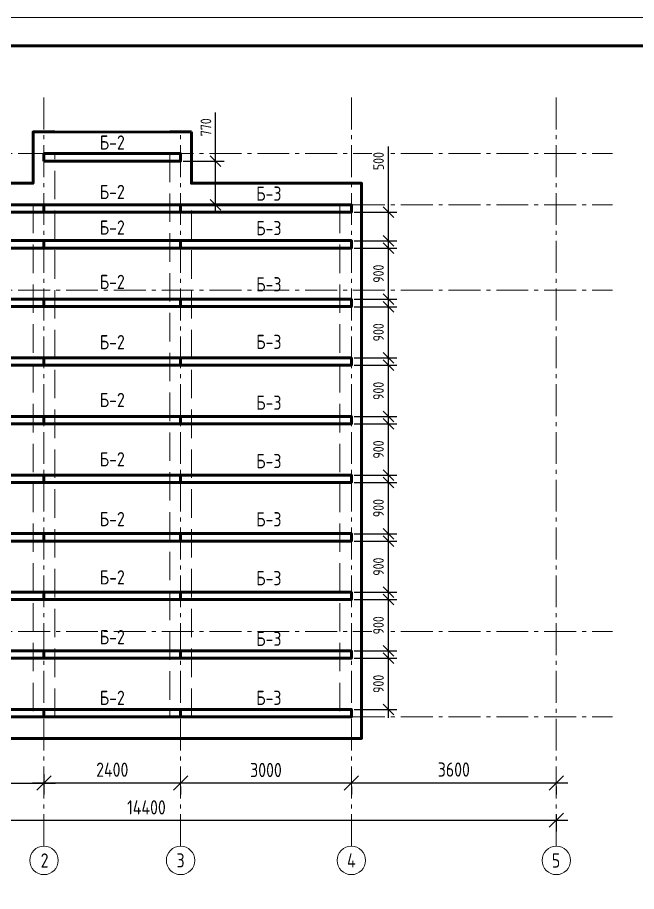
# Model space of a CAD drawing. Header units: millimetres. Extents: x -2047 to 39953, y 20044 to 49744.
# Drawn here: x 8570 to 19444, y 34381 to 49744 of the extents above; entities that cross this region are included whole.
import ezdxf

# ---------------------------------------------------------------- set-up
doc = ezdxf.new("R2010")
doc.units = ezdxf.units.MM
for name, pattern in [('CONTINOUS', [0]), ('ГОСТ 2.303 4', [7, 5, -2, 0]), ('ГОСТ 2.303 6', [12, 8, -1.5, 1, -1.5])]:
    doc.linetypes.add(name, pattern=pattern)
doc.layers.add('Оси', color=3, linetype='Continuous')
doc.layers.add('Стены для перекрытий', color=7, linetype='Continuous')
for name, color, linetype, lineweight in [('Перекрытия', 7, 'Continuous', 50), ('Размеры', 7, 'Continuous', 20), ('Текст', 7, 'Continuous', 20)]:
    doc.layers.add(name, color=color, linetype=linetype, lineweight=lineweight)
doc.styles.add('ГОСТ 2.304', font='CS_Gost2304.shx')
doc.dimstyles.new('СПДС', dxfattribs={"dimscale": 100, "dimtxt": 2.5, "dimasz": 2.5, "dimexe": 2, "dimexo": 0.625, "dimgap": 1, "dimtad": 1, "dimdec": 0, "dimtxsty": 'ГОСТ 2.304', "dimblk": 'OBLIQUE', "dimblk1": 'OBLIQUE', "dimblk2": 'OBLIQUE', "dimcen": 2.5, "dimdle": 2, "dimadec": 0, "dimazin": 2, "dimtfac": 0.75, "dimtdec": 4, "dimtmove": 1, "dimatfit": 3, "dimfxl": 1, "dimtfill": 1, "dimtolj": 1, "dimarcsym": 1})

# ---------------------------------------------------------------- blocks, each defined once
blk = doc.blocks.new('_Oblique')
at = {"color": 0, "linetype": 'ByBlock', "lineweight": -2}
blk.add_line((-0.5, -0.5), (0.5, 0.5), dxfattribs=at)
blk = doc.blocks.new('*D28')
at = {"layer": 'Defpoints', "color": 0, "ltscale": 100}
for p in [(3635, 36506), (9035, 36506), (9035, 36287)]:
    blk.add_point(p, dxfattribs=at)
at = {"layer": 'Оси', "color": 0, "lineweight": -2, "ltscale": 100}
for p, q in [((3635, 36444), (3635, 36087)), ((9035, 36444), (9035, 36087)), ((3435, 36287), (9235, 36287))]:
    blk.add_line(p, q, dxfattribs=at)
at = {"layer": 'Оси', "color": 0, "lineweight": -2, "ltscale": 100, "xscale": 250, "yscale": 250, "zscale": 250, "rotation": 180}
blk.add_blockref('_Oblique', (3635, 36287), dxfattribs=at)
at = {"layer": 'Оси', "color": 0, "lineweight": -2, "ltscale": 100, "xscale": 250, "yscale": 250, "zscale": 250}
blk.add_blockref('_Oblique', (9035, 36287), dxfattribs=at)
at = {"layer": 'Оси', "color": 0, "lineweight": 20, "ltscale": 100, "insert": (6335, 36517), "char_height": 250, "attachment_point": 5, "style": 'ГОСТ 2.304', "bg_fill": 3, "box_fill_scale": 1.1, "bg_fill_color": 256, "bg_fill_true_color": 13158600, "bg_fill_transparency": 0}
blk.add_mtext('\\A1;5400', dxfattribs=at)
blk = doc.blocks.new('*D29')
at = {"layer": 'Defpoints', "color": 0, "ltscale": 100}
for p in [(9035, 36506), (9035, 36287), (11435, 36289)]:
    blk.add_point(p, dxfattribs=at)
at = {"layer": 'Оси', "color": 0, "lineweight": -2, "ltscale": 100}
for p, q in [((9035, 36444), (9035, 36087)), ((11635, 36287), (8835, 36287)), ((11435, 36226), (11435, 36087))]:
    blk.add_line(p, q, dxfattribs=at)
at = {"layer": 'Оси', "color": 0, "lineweight": -2, "ltscale": 100, "xscale": 250, "yscale": 250, "zscale": 250, "rotation": 180}
blk.add_blockref('_Oblique', (9035, 36287), dxfattribs=at)
at = {"layer": 'Оси', "color": 0, "lineweight": -2, "ltscale": 100, "xscale": 250, "yscale": 250, "zscale": 250}
blk.add_blockref('_Oblique', (11435, 36287), dxfattribs=at)
at = {"layer": 'Оси', "color": 0, "lineweight": 20, "ltscale": 100, "insert": (10235, 36522), "char_height": 250, "attachment_point": 5, "style": 'ГОСТ 2.304', "bg_fill": 3, "box_fill_scale": 1.1, "bg_fill_color": 256, "bg_fill_true_color": 13158600, "bg_fill_transparency": 0}
blk.add_mtext('\\A1;2400', dxfattribs=at)
blk = doc.blocks.new('*D30')
at = {"layer": 'Defpoints', "color": 0, "ltscale": 100}
for p in [(11435, 36289), (11435, 36287), (14435, 36289)]:
    blk.add_point(p, dxfattribs=at)
at = {"layer": 'Оси', "color": 0, "lineweight": -2, "ltscale": 100}
for p, q in [((14635, 36287), (11235, 36287)), ((11435, 36226), (11435, 36087)), ((14435, 36226), (14435, 36087))]:
    blk.add_line(p, q, dxfattribs=at)
at = {"layer": 'Оси', "color": 0, "lineweight": -2, "ltscale": 100, "xscale": 250, "yscale": 250, "zscale": 250, "rotation": 180}
blk.add_blockref('_Oblique', (11435, 36287), dxfattribs=at)
at = {"layer": 'Оси', "color": 0, "lineweight": -2, "ltscale": 100, "xscale": 250, "yscale": 250, "zscale": 250}
blk.add_blockref('_Oblique', (14435, 36287), dxfattribs=at)
at = {"layer": 'Оси', "color": 0, "lineweight": 20, "ltscale": 100, "insert": (12935, 36517), "char_height": 250, "attachment_point": 5, "style": 'ГОСТ 2.304', "bg_fill": 3, "box_fill_scale": 1.1, "bg_fill_color": 256, "bg_fill_true_color": 13158600, "bg_fill_transparency": 0}
blk.add_mtext('\\A1;3000', dxfattribs=at)
blk = doc.blocks.new('*D31')
at = {"layer": 'Defpoints', "color": 0, "ltscale": 100}
for p in [(14435, 36289), (14435, 36287), (18035, 36289)]:
    blk.add_point(p, dxfattribs=at)
at = {"layer": 'Оси', "color": 0, "lineweight": -2, "ltscale": 100}
for p, q in [((18235, 36287), (14235, 36287)), ((14435, 36226), (14435, 36087)), ((18035, 36226), (18035, 36087))]:
    blk.add_line(p, q, dxfattribs=at)
at = {"layer": 'Оси', "color": 0, "lineweight": -2, "ltscale": 100, "xscale": 250, "yscale": 250, "zscale": 250, "rotation": 180}
blk.add_blockref('_Oblique', (14435, 36287), dxfattribs=at)
at = {"layer": 'Оси', "color": 0, "lineweight": -2, "ltscale": 100, "xscale": 250, "yscale": 250, "zscale": 250}
blk.add_blockref('_Oblique', (18035, 36287), dxfattribs=at)
at = {"layer": 'Оси', "color": 0, "lineweight": 20, "ltscale": 100, "insert": (16235, 36525), "char_height": 250, "attachment_point": 5, "style": 'ГОСТ 2.304', "bg_fill": 3, "box_fill_scale": 1.1, "bg_fill_color": 256, "bg_fill_true_color": 13158600, "bg_fill_transparency": 0}
blk.add_mtext('\\A1;3600', dxfattribs=at)
blk = doc.blocks.new('*D32')
at = {"layer": 'Defpoints', "color": 0, "ltscale": 100}
for p in [(3635, 35795), (18035, 35795), (18035, 35635)]:
    blk.add_point(p, dxfattribs=at)
at = {"layer": 'Оси', "color": 0, "lineweight": -2, "ltscale": 100}
for p, q in [((3635, 35732), (3635, 35435)), ((18035, 35732), (18035, 35435)), ((3435, 35635), (18235, 35635))]:
    blk.add_line(p, q, dxfattribs=at)
at = {"layer": 'Оси', "color": 0, "lineweight": -2, "ltscale": 100, "xscale": 250, "yscale": 250, "zscale": 250, "rotation": 180}
blk.add_blockref('_Oblique', (3635, 35635), dxfattribs=at)
at = {"layer": 'Оси', "color": 0, "lineweight": -2, "ltscale": 100, "xscale": 250, "yscale": 250, "zscale": 250}
blk.add_blockref('_Oblique', (18035, 35635), dxfattribs=at)
at = {"layer": 'Оси', "color": 0, "lineweight": 20, "ltscale": 100, "insert": (10835, 35860), "char_height": 250, "attachment_point": 5, "style": 'ГОСТ 2.304', "bg_fill": 3, "box_fill_scale": 1.1, "bg_fill_color": 256, "bg_fill_true_color": 13158600, "bg_fill_transparency": 0}
blk.add_mtext('\\A1;14400', dxfattribs=at)
blk = doc.blocks.new('*D42')
at = {"layer": 'Defpoints', "color": 0, "ltscale": 75}
for p in [(11435, 47221), (12049, 47221), (11435, 46451)]:
    blk.add_point(p, dxfattribs=at)
at = {"layer": 'Размеры', "color": 0, "lineweight": -2, "ltscale": 75}
for p, q in [((12049, 47221), (12049, 48075)), ((12049, 46301), (12049, 47371)), ((11482, 47221), (12199, 47221)), ((11482, 46451), (12199, 46451))]:
    blk.add_line(p, q, dxfattribs=at)
at = {"layer": 'Размеры', "color": 0, "lineweight": -2, "ltscale": 75, "xscale": 187.5, "yscale": 187.5, "zscale": 187.5}
for p, rotation in [((12049, 47221), 90), ((12049, 46451), 270)]:
    blk.add_blockref('_Oblique', p, dxfattribs=dict(at, rotation=rotation))
at = {"layer": 'Размеры', "color": 0, "ltscale": 75, "insert": (11880, 47815), "char_height": 187.5, "attachment_point": 5, "rotation": 90, "style": 'ГОСТ 2.304', "bg_fill": 3, "box_fill_scale": 1.1, "bg_fill_color": 256, "bg_fill_true_color": 13158600, "bg_fill_transparency": 0}
blk.add_mtext('\\A1;770', dxfattribs=at)
blk = doc.blocks.new('*D43')
at = {"layer": 'Defpoints', "color": 0, "ltscale": 75}
for p in [(14435, 38481), (15085, 38481), (14435, 37581)]:
    blk.add_point(p, dxfattribs=at)
at = {"layer": 'Размеры', "color": 0, "lineweight": -2, "ltscale": 75}
for p, q in [((15085, 37431), (15085, 38631)), ((14482, 38481), (15235, 38481)), ((14482, 37581), (15235, 37581))]:
    blk.add_line(p, q, dxfattribs=at)
at = {"layer": 'Размеры', "color": 0, "lineweight": -2, "ltscale": 75, "xscale": 187.5, "yscale": 187.5, "zscale": 187.5}
for p, rotation in [((15085, 38481), 90), ((15085, 37581), 270)]:
    blk.add_blockref('_Oblique', p, dxfattribs=dict(at, rotation=rotation))
at = {"layer": 'Размеры', "color": 0, "ltscale": 75, "insert": (14911, 38031), "char_height": 187.5, "attachment_point": 5, "rotation": 90, "style": 'ГОСТ 2.304', "bg_fill": 3, "box_fill_scale": 1.1, "bg_fill_color": 256, "bg_fill_true_color": 13158600, "bg_fill_transparency": 0}
blk.add_mtext('\\A1;900', dxfattribs=at)
blk = doc.blocks.new('*D44')
at = {"layer": 'Defpoints', "color": 0, "ltscale": 75}
for p in [(14435, 39511), (15085, 39511), (14435, 38611)]:
    blk.add_point(p, dxfattribs=at)
at = {"layer": 'Размеры', "color": 0, "lineweight": -2, "ltscale": 75}
for p, q in [((15085, 38461), (15085, 39661)), ((14482, 39511), (15235, 39511)), ((14482, 38611), (15235, 38611))]:
    blk.add_line(p, q, dxfattribs=at)
at = {"layer": 'Размеры', "color": 0, "lineweight": -2, "ltscale": 75, "xscale": 187.5, "yscale": 187.5, "zscale": 187.5}
for p, rotation in [((15085, 39511), 90), ((15085, 38611), 270)]:
    blk.add_blockref('_Oblique', p, dxfattribs=dict(at, rotation=rotation))
at = {"layer": 'Размеры', "color": 0, "ltscale": 75, "insert": (14911, 39061), "char_height": 187.5, "attachment_point": 5, "rotation": 90, "style": 'ГОСТ 2.304', "bg_fill": 3, "box_fill_scale": 1.1, "bg_fill_color": 256, "bg_fill_true_color": 13158600, "bg_fill_transparency": 0}
blk.add_mtext('\\A1;900', dxfattribs=at)
blk = doc.blocks.new('*D45')
at = {"layer": 'Defpoints', "color": 0, "ltscale": 75}
for p in [(14435, 40541), (15085, 40541), (14435, 39641)]:
    blk.add_point(p, dxfattribs=at)
at = {"layer": 'Размеры', "color": 0, "lineweight": -2, "ltscale": 75}
for p, q in [((15085, 39491), (15085, 40691)), ((14482, 40541), (15235, 40541)), ((14482, 39641), (15235, 39641))]:
    blk.add_line(p, q, dxfattribs=at)
at = {"layer": 'Размеры', "color": 0, "lineweight": -2, "ltscale": 75, "xscale": 187.5, "yscale": 187.5, "zscale": 187.5}
for p, rotation in [((15085, 40541), 90), ((15085, 39641), 270)]:
    blk.add_blockref('_Oblique', p, dxfattribs=dict(at, rotation=rotation))
at = {"layer": 'Размеры', "color": 0, "ltscale": 75, "insert": (14911, 40091), "char_height": 187.5, "attachment_point": 5, "rotation": 90, "style": 'ГОСТ 2.304', "bg_fill": 3, "box_fill_scale": 1.1, "bg_fill_color": 256, "bg_fill_true_color": 13158600, "bg_fill_transparency": 0}
blk.add_mtext('\\A1;900', dxfattribs=at)
blk = doc.blocks.new('*D46')
at = {"layer": 'Defpoints', "color": 0, "ltscale": 75}
for p in [(14435, 41571), (15085, 41571), (14435, 40671)]:
    blk.add_point(p, dxfattribs=at)
at = {"layer": 'Размеры', "color": 0, "lineweight": -2, "ltscale": 75}
for p, q in [((15085, 40521), (15085, 41721)), ((14482, 41571), (15235, 41571)), ((14482, 40671), (15235, 40671))]:
    blk.add_line(p, q, dxfattribs=at)
at = {"layer": 'Размеры', "color": 0, "lineweight": -2, "ltscale": 75, "xscale": 187.5, "yscale": 187.5, "zscale": 187.5}
for p, rotation in [((15085, 41571), 90), ((15085, 40671), 270)]:
    blk.add_blockref('_Oblique', p, dxfattribs=dict(at, rotation=rotation))
at = {"layer": 'Размеры', "color": 0, "ltscale": 75, "insert": (14911, 41121), "char_height": 187.5, "attachment_point": 5, "rotation": 90, "style": 'ГОСТ 2.304', "bg_fill": 3, "box_fill_scale": 1.1, "bg_fill_color": 256, "bg_fill_true_color": 13158600, "bg_fill_transparency": 0}
blk.add_mtext('\\A1;900', dxfattribs=at)
blk = doc.blocks.new('*D47')
at = {"layer": 'Defpoints', "color": 0, "ltscale": 75}
for p in [(14435, 42601), (15085, 42601), (14435, 41701)]:
    blk.add_point(p, dxfattribs=at)
at = {"layer": 'Размеры', "color": 0, "lineweight": -2, "ltscale": 75}
for p, q in [((15085, 41551), (15085, 42751)), ((14482, 42601), (15235, 42601)), ((14482, 41701), (15235, 41701))]:
    blk.add_line(p, q, dxfattribs=at)
at = {"layer": 'Размеры', "color": 0, "lineweight": -2, "ltscale": 75, "xscale": 187.5, "yscale": 187.5, "zscale": 187.5}
for p, rotation in [((15085, 42601), 90), ((15085, 41701), 270)]:
    blk.add_blockref('_Oblique', p, dxfattribs=dict(at, rotation=rotation))
at = {"layer": 'Размеры', "color": 0, "ltscale": 75, "insert": (14911, 42151), "char_height": 187.5, "attachment_point": 5, "rotation": 90, "style": 'ГОСТ 2.304', "bg_fill": 3, "box_fill_scale": 1.1, "bg_fill_color": 256, "bg_fill_true_color": 13158600, "bg_fill_transparency": 0}
blk.add_mtext('\\A1;900', dxfattribs=at)
blk = doc.blocks.new('*D48')
at = {"layer": 'Defpoints', "color": 0, "ltscale": 75}
for p in [(14435, 43631), (15085, 43631), (14435, 42731)]:
    blk.add_point(p, dxfattribs=at)
at = {"layer": 'Размеры', "color": 0, "lineweight": -2, "ltscale": 75}
for p, q in [((15085, 42581), (15085, 43781)), ((14482, 43631), (15235, 43631)), ((14482, 42731), (15235, 42731))]:
    blk.add_line(p, q, dxfattribs=at)
at = {"layer": 'Размеры', "color": 0, "lineweight": -2, "ltscale": 75, "xscale": 187.5, "yscale": 187.5, "zscale": 187.5}
for p, rotation in [((15085, 43631), 90), ((15085, 42731), 270)]:
    blk.add_blockref('_Oblique', p, dxfattribs=dict(at, rotation=rotation))
at = {"layer": 'Размеры', "color": 0, "ltscale": 75, "insert": (14911, 43181), "char_height": 187.5, "attachment_point": 5, "rotation": 90, "style": 'ГОСТ 2.304', "bg_fill": 3, "box_fill_scale": 1.1, "bg_fill_color": 256, "bg_fill_true_color": 13158600, "bg_fill_transparency": 0}
blk.add_mtext('\\A1;900', dxfattribs=at)
blk = doc.blocks.new('*D49')
at = {"layer": 'Defpoints', "color": 0, "ltscale": 75}
for p in [(14435, 44661), (15085, 44661), (14435, 43761)]:
    blk.add_point(p, dxfattribs=at)
at = {"layer": 'Размеры', "color": 0, "lineweight": -2, "ltscale": 75}
for p, q in [((15085, 43611), (15085, 44811)), ((14482, 44661), (15235, 44661)), ((14482, 43761), (15235, 43761))]:
    blk.add_line(p, q, dxfattribs=at)
at = {"layer": 'Размеры', "color": 0, "lineweight": -2, "ltscale": 75, "xscale": 187.5, "yscale": 187.5, "zscale": 187.5}
for p, rotation in [((15085, 44661), 90), ((15085, 43761), 270)]:
    blk.add_blockref('_Oblique', p, dxfattribs=dict(at, rotation=rotation))
at = {"layer": 'Размеры', "color": 0, "ltscale": 75, "insert": (14911, 44211), "char_height": 187.5, "attachment_point": 5, "rotation": 90, "style": 'ГОСТ 2.304', "bg_fill": 3, "box_fill_scale": 1.1, "bg_fill_color": 256, "bg_fill_true_color": 13158600, "bg_fill_transparency": 0}
blk.add_mtext('\\A1;900', dxfattribs=at)
blk = doc.blocks.new('*D50')
at = {"layer": 'Defpoints', "color": 0, "ltscale": 75}
for p in [(14435, 45691), (15085, 45691), (14435, 44791)]:
    blk.add_point(p, dxfattribs=at)
at = {"layer": 'Размеры', "color": 0, "lineweight": -2, "ltscale": 75}
for p, q in [((15085, 44641), (15085, 45841)), ((14482, 45691), (15235, 45691)), ((14482, 44791), (15235, 44791))]:
    blk.add_line(p, q, dxfattribs=at)
at = {"layer": 'Размеры', "color": 0, "lineweight": -2, "ltscale": 75, "xscale": 187.5, "yscale": 187.5, "zscale": 187.5}
for p, rotation in [((15085, 45691), 90), ((15085, 44791), 270)]:
    blk.add_blockref('_Oblique', p, dxfattribs=dict(at, rotation=rotation))
at = {"layer": 'Размеры', "color": 0, "ltscale": 75, "insert": (14911, 45241), "char_height": 187.5, "attachment_point": 5, "rotation": 90, "style": 'ГОСТ 2.304', "bg_fill": 3, "box_fill_scale": 1.1, "bg_fill_color": 256, "bg_fill_true_color": 13158600, "bg_fill_transparency": 0}
blk.add_mtext('\\A1;900', dxfattribs=at)
blk = doc.blocks.new('*D51')
at = {"layer": 'Defpoints', "color": 0, "ltscale": 75}
for p in [(14435, 46321), (15085, 46321), (14435, 45821)]:
    blk.add_point(p, dxfattribs=at)
at = {"layer": 'Размеры', "color": 0, "lineweight": -2, "ltscale": 75}
for p, q in [((15085, 46321), (15085, 47478)), ((15085, 45671), (15085, 46471)), ((14482, 46321), (15235, 46321)), ((14482, 45821), (15235, 45821))]:
    blk.add_line(p, q, dxfattribs=at)
at = {"layer": 'Размеры', "color": 0, "lineweight": -2, "ltscale": 75, "xscale": 187.5, "yscale": 187.5, "zscale": 187.5}
for p, rotation in [((15085, 46321), 90), ((15085, 45821), 270)]:
    blk.add_blockref('_Oblique', p, dxfattribs=dict(at, rotation=rotation))
at = {"layer": 'Размеры', "color": 0, "ltscale": 75, "insert": (14912, 47220), "char_height": 187.5, "attachment_point": 5, "rotation": 90, "style": 'ГОСТ 2.304', "bg_fill": 3, "box_fill_scale": 1.1, "bg_fill_color": 256, "bg_fill_true_color": 13158600, "bg_fill_transparency": 0}
blk.add_mtext('\\A1;500', dxfattribs=at)

msp = doc.modelspace()

# ---------------------------------------------------------------- linework, layer by layer
at = {"color": 7, "linetype": 'CONTINOUS', "lineweight": 20, "ltscale": 30}
msp.add_lwpolyline([(-2047.4, 20044.3), (39952.6, 20044.3), (39952.6, 49744.3), (-2047.4, 49744.3)], close=True, dxfattribs=at)
at = {"color": 7, "linetype": 'CONTINOUS', "lineweight": 50, "ltscale": 30}
msp.add_lwpolyline([(-47.4, 20544.3), (39452.6, 20544.3), (39452.6, 49244.3), (-47.4, 49244.3)], close=True, dxfattribs=at)
at = {"layer": 'Оси', "linetype": 'ГОСТ 2.303 6', "lineweight": 20, "ltscale": 70}
for p, q in [((9034.9, 35177.9), (9034.9, 48337.5)), ((14434.9, 35177.9), (14434.9, 48337.5)), ((18034.9, 35177.9), (18034.9, 48337.5)), ((11434.9, 35177.9), (11434.9, 47677.9)), ((1023.7, 47351.4), (19023.7, 47351.4)), ((1023.5, 46451.4), (19023.5, 46451.4)), ((1023.5, 44951.4), (19023.5, 44951.4)), ((1023.5, 38951.4), (19023.5, 38951.4)), ((1023.5, 37451.4), (19023.5, 37451.4))]:
    msp.add_line(p, q, dxfattribs=at)
at = {"layer": 'Оси', "lineweight": 20, "ltscale": 100}
for centre in [(9034.9, 34927.9), (11434.9, 34927.9), (14434.9, 34927.9), (18034.9, 34927.9)]:
    msp.add_circle(centre, 250, dxfattribs=at)
at = {"layer": 'Перекрытия', "ltscale": 100}
for points in [[(9034.9, 47221.4), (11434.9, 47221.4), (11434.9, 47351.4), (9034.9, 47351.4)], [(3634.9, 46321.4), (9034.9, 46321.4), (9034.9, 46451.4), (3634.9, 46451.4)], [(9034.9, 46321.4), (11434.9, 46321.4), (11434.9, 46451.4), (9034.9, 46451.4)], [(11434.9, 46321.4), (14434.9, 46321.4), (14434.9, 46451.4), (11434.9, 46451.4)], [(3634.9, 45691.4), (9034.9, 45691.4), (9034.9, 45821.4), (3634.9, 45821.4)], [(9034.9, 45691.4), (11434.9, 45691.4), (11434.9, 45821.4), (9034.9, 45821.4)], [(11434.9, 45691.4), (14434.9, 45691.4), (14434.9, 45821.4), (11434.9, 45821.4)], [(3634.9, 44661.4), (9034.9, 44661.4), (9034.9, 44791.4), (3634.9, 44791.4)], [(9034.9, 44661.4), (11434.9, 44661.4), (11434.9, 44791.4), (9034.9, 44791.4)], [(11434.9, 44661.4), (14434.9, 44661.4), (14434.9, 44791.4), (11434.9, 44791.4)], [(3634.9, 43631.4), (9034.9, 43631.4), (9034.9, 43761.4), (3634.9, 43761.4)], [(9034.9, 43631.4), (11434.9, 43631.4), (11434.9, 43761.4), (9034.9, 43761.4)], [(11434.9, 43631.4), (14434.9, 43631.4), (14434.9, 43761.4), (11434.9, 43761.4)], [(3634.9, 42601.4), (9034.9, 42601.4), (9034.9, 42731.4), (3634.9, 42731.4)], [(9034.9, 42601.4), (11434.9, 42601.4), (11434.9, 42731.4), (9034.9, 42731.4)], [(11434.9, 42601.4), (14434.9, 42601.4), (14434.9, 42731.4), (11434.9, 42731.4)], [(3634.9, 41571.4), (9034.9, 41571.4), (9034.9, 41701.4), (3634.9, 41701.4)], [(9034.9, 41571.4), (11434.9, 41571.4), (11434.9, 41701.4), (9034.9, 41701.4)], [(11434.9, 41571.4), (14434.9, 41571.4), (14434.9, 41701.4), (11434.9, 41701.4)], [(3634.9, 40541.4), (9034.9, 40541.4), (9034.9, 40671.4), (3634.9, 40671.4)], [(9034.9, 40541.4), (11434.9, 40541.4), (11434.9, 40671.4), (9034.9, 40671.4)], [(11434.9, 40541.4), (14434.9, 40541.4), (14434.9, 40671.4), (11434.9, 40671.4)], [(3634.9, 39511.4), (9034.9, 39511.4), (9034.9, 39641.4), (3634.9, 39641.4)], [(9034.9, 39511.4), (11434.9, 39511.4), (11434.9, 39641.4), (9034.9, 39641.4)], [(11434.9, 39511.4), (14434.9, 39511.4), (14434.9, 39641.4), (11434.9, 39641.4)], [(3634.9, 38481.4), (9034.9, 38481.4), (9034.9, 38611.4), (3634.9, 38611.4)], [(9034.9, 38481.4), (11434.9, 38481.4), (11434.9, 38611.4), (9034.9, 38611.4)], [(11434.9, 38481.4), (14434.9, 38481.4), (14434.9, 38611.4), (11434.9, 38611.4)], [(3634.9, 37451.4), (9034.9, 37451.4), (9034.9, 37581.4), (3634.9, 37581.4)], [(9034.9, 37451.4), (11434.9, 37451.4), (11434.9, 37581.4), (9034.9, 37581.4)], [(11434.9, 37451.4), (14434.9, 37451.4), (14434.9, 37581.4), (11434.9, 37581.4)]]:
    msp.add_lwpolyline(points, close=True, dxfattribs=at)
at = {"layer": 'Стены для перекрытий', "lineweight": 50, "ltscale": 100}
for p, q in [((9224.9, 47731.4), (8844.9, 47731.4)), ((9224.9, 47731.3), (9224.9, 47731.4)), ((11244.9, 47731.4), (11624.9, 47731.4)), ((11244.9, 47731), (11244.9, 47731.4))]:
    msp.add_line(p, q, dxfattribs=at)
at = {"layer": 'Стены для перекрытий', "lineweight": 50, "ltscale": 100, "extrusion": (0, 0, -1)}
msp.add_lwpolyline([(-11624.9, 47731.4), (-11624.8, 46831.4), (-14614.9, 46831.4), (-14614.9, 37071.4), (-3454.9, 37071.4), (-3454.9, 46831.4), (-8844.9, 46831.4), (-8844.9, 47731.4), (-11624.9, 47731)], dxfattribs=at)
at = {"layer": 'Стены для перекрытий', "linetype": 'ГОСТ 2.303 4', "lineweight": 20, "ltscale": 100, "extrusion": (0, 0, -1)}
msp.add_lwpolyline([(-9224.9, 37451.4), (-9224.9, 47351.4), (-11244.9, 47351.4), (-11244.9, 37451.4)], close=True, dxfattribs=at)
at = {"layer": 'Стены для перекрытий', "linetype": 'ГОСТ 2.303 4', "lineweight": 20, "ltscale": 100}
for points in [[(8844.9, 46451.4), (8844.9, 37451.4), (3834.9, 37451.4), (3834.9, 46451.4)], [(14234.9, 46451.4), (14234.9, 37451.4), (11624.9, 37451.4), (11624.9, 46451.4)]]:
    msp.add_lwpolyline(points, close=True, dxfattribs=at)

# ---------------------------------------------------------------- texts
at = {"layer": 'Оси', "lineweight": 20, "ltscale": 100, "char_height": 250, "attachment_point": 5, "style": 'ГОСТ 2.304'}
for s, insert, width in [('2', (9045.8, 34926.1), 289.397), ('3', (11434.9, 34927.9), 239.361), ('4', (14434.9, 34927.9), 271.817), ('5', (18030.6, 34926.1), 270.465)]:
    msp.add_mtext(s, dxfattribs=dict(at, insert=insert, width=width))
at = {"layer": 'Текст', "ltscale": 100, "char_height": 250, "width": 702.524, "attachment_point": 5, "style": 'ГОСТ 2.304'}
for s, insert in [('Б-2', (10234.9, 47546.5)), ('Б-2', (10234.9, 46677.3)), ('Б-3', (12985, 46648.2)), ('Б-2', (10234.9, 46052)), ('Б-3', (12985, 46042.2)), ('Б-2', (10234.9, 45096.6)), ('Б-3', (12985, 45054)), ('Б-2', (10234.9, 44037.1)), ('Б-3', (12985, 44042.7)), ('Б-2', (10234.9, 43020.9)), ('Б-3', (12985, 42973.5)), ('Б-2', (10234.9, 41978.7)), ('Б-3', (12985, 41946.7)), ('Б-2', (10234.9, 40927.8)), ('Б-3', (12985, 40923.8)), ('Б-2', (10234.9, 39903)), ('Б-3', (12985, 39889.3)), ('Б-2', (10234.9, 38852.1)), ('Б-3', (12985, 38823.9)), ('Б-2', (10234.9, 37785.4)), ('Б-3', (12985, 37785.4))]:
    msp.add_mtext(s, dxfattribs=dict(at, insert=insert))

# ---------------------------------------------------------------- next in the draw order: dimensions: what is measured, and where the dimension line sits
at = {"layer": 'Оси', "lineweight": 20, "ltscale": 100}
dim = msp.add_linear_dim(base=(9034.9, 36287.3), p1=(3634.9, 36506.2), p2=(9034.9, 36506.2), dimstyle='СПДС', dxfattribs=at)
dim.commit()
dim.dimension.update_dxf_attribs({"geometry": '*D28', "text_midpoint": (6334.9, 36517.5)})
at = {"layer": 'Размеры', "ltscale": 75}
dim = msp.add_linear_dim(base=(12049.2, 47221.4), p1=(11434.9, 46451.4), p2=(11434.9, 47221.4), angle=90, dimstyle='СПДС', override={"dimscale": 75}, dxfattribs=at)
dim.commit()
dim.dimension.update_dxf_attribs({"geometry": '*D42', "text_midpoint": (12083.9, 47815.1), "dimtype": 160})
dim = msp.add_linear_dim(base=(15085, 38481.4), p1=(14434.9, 37581.4), p2=(14434.9, 38481.4), angle=90, dimstyle='СПДС', override={"dimscale": 75}, dxfattribs=at)
dim.commit()
dim.dimension.update_dxf_attribs({"geometry": '*D43', "text_midpoint": (14910.8, 38031.4)})

# ---------------------------------------------------------------- next in the draw order: dimensions: what is measured, and where the dimension line sits
at = {"layer": 'Оси', "lineweight": 20, "ltscale": 100}
dim = msp.add_linear_dim(base=(9034.9, 36287.3), p1=(11434.9, 36288.7), p2=(9034.9, 36506.2), dimstyle='СПДС', dxfattribs=at)
dim.commit()
dim.dimension.update_dxf_attribs({"geometry": '*D29', "text_midpoint": (10234.9, 36522)})
at = {"layer": 'Размеры', "ltscale": 75}
dim = msp.add_linear_dim(base=(15085, 39511.4), p1=(14434.9, 38611.4), p2=(14434.9, 39511.4), angle=90, dimstyle='СПДС', override={"dimscale": 75}, dxfattribs=at)
dim.commit()
dim.dimension.update_dxf_attribs({"geometry": '*D44', "text_midpoint": (14910.8, 39061.4)})

# ---------------------------------------------------------------- next in the draw order: dimensions: what is measured, and where the dimension line sits
at = {"layer": 'Оси', "lineweight": 20, "ltscale": 100}
dim = msp.add_linear_dim(base=(11434.9, 36287.3), p1=(14434.9, 36288.7), p2=(11434.9, 36288.7), dimstyle='СПДС', dxfattribs=at)
dim.commit()
dim.dimension.update_dxf_attribs({"geometry": '*D30', "text_midpoint": (12934.9, 36517.5)})
at = {"layer": 'Размеры', "ltscale": 75}
dim = msp.add_linear_dim(base=(15085, 40541.4), p1=(14434.9, 39641.4), p2=(14434.9, 40541.4), angle=90, dimstyle='СПДС', override={"dimscale": 75}, dxfattribs=at)
dim.commit()
dim.dimension.update_dxf_attribs({"geometry": '*D45', "text_midpoint": (14910.8, 40091.4)})

# ---------------------------------------------------------------- next in the draw order: dimensions: what is measured, and where the dimension line sits
at = {"layer": 'Оси', "lineweight": 20, "ltscale": 100}
dim = msp.add_linear_dim(base=(14434.9, 36287.3), p1=(18034.9, 36288.7), p2=(14434.9, 36288.7), dimstyle='СПДС', dxfattribs=at)
dim.commit()
dim.dimension.update_dxf_attribs({"geometry": '*D31', "text_midpoint": (16234.9, 36524.7)})
at = {"layer": 'Размеры', "ltscale": 75}
dim = msp.add_linear_dim(base=(15085, 41571.4), p1=(14434.9, 40671.4), p2=(14434.9, 41571.4), angle=90, dimstyle='СПДС', override={"dimscale": 75}, dxfattribs=at)
dim.commit()
dim.dimension.update_dxf_attribs({"geometry": '*D46', "text_midpoint": (14910.8, 41121.4)})

# ---------------------------------------------------------------- next in the draw order: dimensions: what is measured, and where the dimension line sits
at = {"layer": 'Оси', "lineweight": 20, "ltscale": 100}
dim = msp.add_linear_dim(base=(18034.9, 35635.4), p1=(3634.9, 35795), p2=(18034.9, 35795), dimstyle='СПДС', dxfattribs=at)
dim.commit()
dim.dimension.update_dxf_attribs({"geometry": '*D32', "text_midpoint": (10834.9, 35860.4)})
at = {"layer": 'Размеры', "ltscale": 75}
dim = msp.add_linear_dim(base=(15085, 42601.4), p1=(14434.9, 41701.4), p2=(14434.9, 42601.4), angle=90, dimstyle='СПДС', override={"dimscale": 75}, dxfattribs=at)
dim.commit()
dim.dimension.update_dxf_attribs({"geometry": '*D47', "text_midpoint": (14910.8, 42151.4)})

# ---------------------------------------------------------------- next in the draw order: dimensions: what is measured, and where the dimension line sits
dim = msp.add_linear_dim(base=(15085, 43631.4), p1=(14434.9, 42731.4), p2=(14434.9, 43631.4), angle=90, dimstyle='СПДС', override={"dimscale": 75}, dxfattribs=at)
dim.commit()
dim.dimension.update_dxf_attribs({"geometry": '*D48', "text_midpoint": (14910.8, 43181.4)})

# ---------------------------------------------------------------- next in the draw order: dimensions: what is measured, and where the dimension line sits
dim = msp.add_linear_dim(base=(15085, 44661.4), p1=(14434.9, 43761.4), p2=(14434.9, 44661.4), angle=90, dimstyle='СПДС', override={"dimscale": 75}, dxfattribs=at)
dim.commit()
dim.dimension.update_dxf_attribs({"geometry": '*D49', "text_midpoint": (14910.8, 44211.4)})

# ---------------------------------------------------------------- next in the draw order: dimensions: what is measured, and where the dimension line sits
dim = msp.add_linear_dim(base=(15085, 45691.4), p1=(14434.9, 44791.4), p2=(14434.9, 45691.4), angle=90, dimstyle='СПДС', override={"dimscale": 75}, dxfattribs=at)
dim.commit()
dim.dimension.update_dxf_attribs({"geometry": '*D50', "text_midpoint": (14910.8, 45241.4)})

# ---------------------------------------------------------------- next in the draw order: dimensions: what is measured, and where the dimension line sits
dim = msp.add_linear_dim(base=(15085, 46321.4), p1=(14434.9, 45821.4), p2=(14434.9, 46321.4), angle=90, dimstyle='СПДС', override={"dimscale": 75}, dxfattribs=at)
dim.commit()
dim.dimension.update_dxf_attribs({"geometry": '*D51', "text_midpoint": (15065.7, 47220), "dimtype": 160})

doc.saveas('drawing.dxf')
